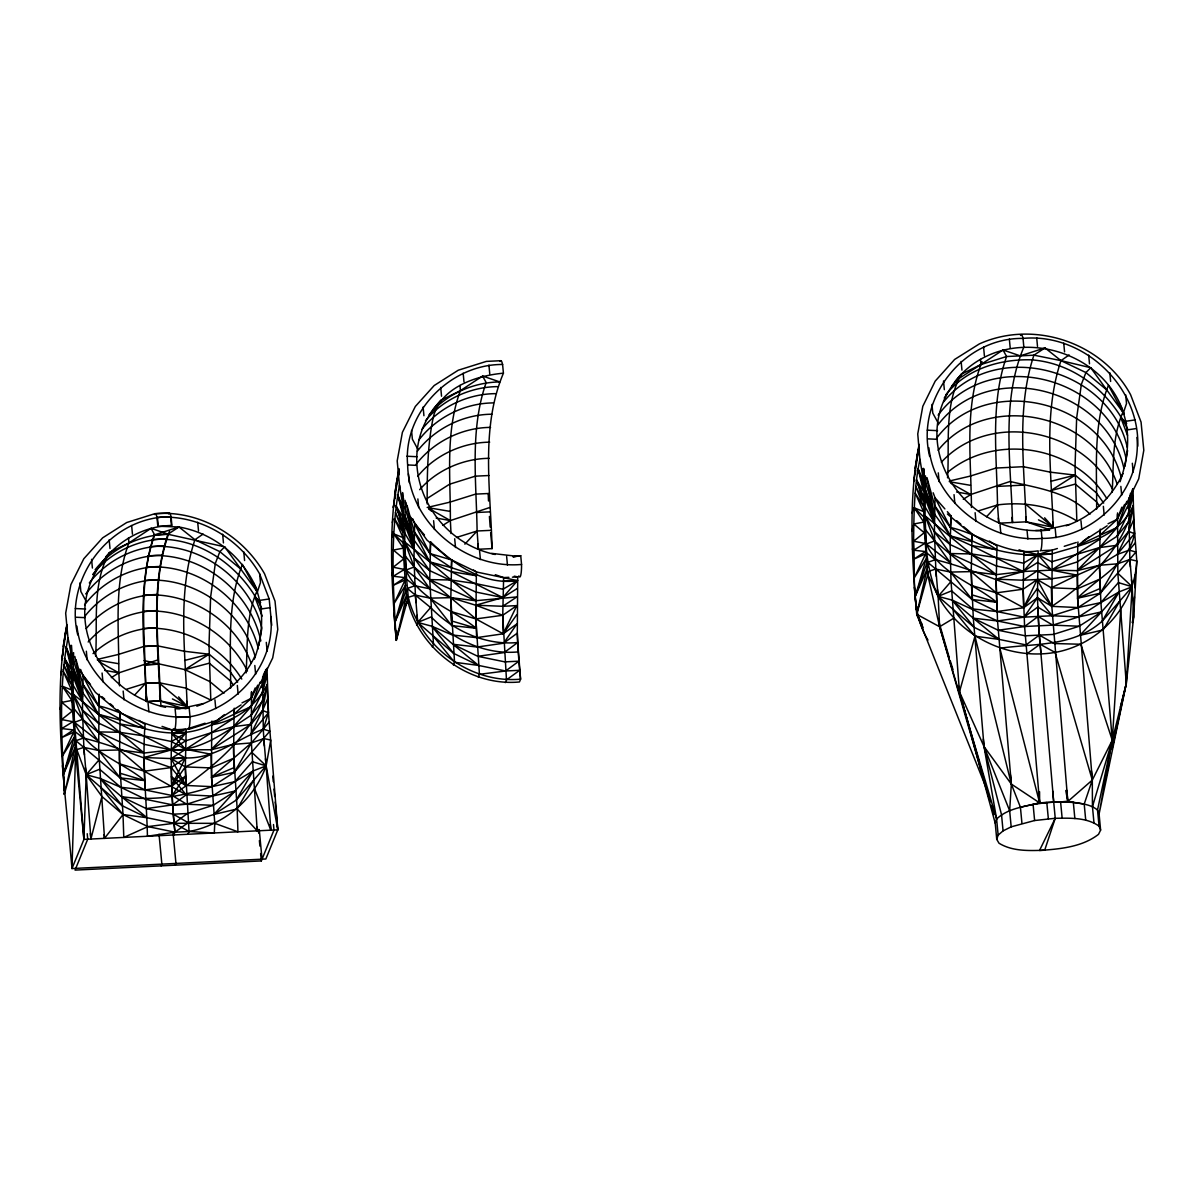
<?xml version="1.0" encoding="UTF-8"?>
<svg xmlns="http://www.w3.org/2000/svg" width="1204" height="1204" viewBox="0 0 1204 1204"><rect width="100%" height="100%" fill="white"/><g stroke="black" fill="none" stroke-linecap="round" stroke-linejoin="round"><path stroke-width="1.5" d="M267.002 668.265L268.447 712.768L277.808 829.827L265.843 858.994L71.969 868.551C65.257 787.822 51.892 705.213 66.837 624.545M514.258 576.159L517.72 576.912L517.299 633.138A104.402 15.185 87.2 0 0 520.579 679.207L519.436 681.976C462.095 687.333 405.372 638.015 405.191 579.922C403.084 552.907 402.271 525.757 403.596 498.682M986.437 788.53L916.726 614.296C911.91 557.873 908.162 500.277 919.119 444.336M145.97 696.454L146.467 701.631C144.615 646.533 136.488 588.124 154.217 534.967L178.975 526.991C213.951 533.086 243.72 557.602 257.189 590.336M148.589 701.465L160.553 700.909C158.973 644.892 149.808 585.024 169.508 531.325M246.128 672.916C247.663 645.765 245.706 616.749 256.873 591.375L253.367 582.977L257.445 591.224M427.149 503.904C427.179 474.767 427.315 445.269 433.41 416.644C440.905 387.282 476.468 375.573 503.422 373.195L502.595 364.481A17.398 2.513 87.3 0 0 500.127 361.516M477.913 544.088L478.409 549.25L492.075 548.603C490.765 490.675 480.2 428.082 503.422 373.195M947.563 477.837C949.7 443.599 943.785 405.071 961.454 374.128C1008.832 325.261 1098.996 346.677 1122.474 409.661M1112.18 492.105C1113.775 465.527 1111.894 437.112 1122.911 412.28L1119.404 403.882L1124.295 413.785M84.4 754.878A104.402 15.185 87.2 0 1 83.874 747.428L82.459 710.119L83.106 676.151L80.593 669.454M117.571 709.607L120.174 712.286L119.452 759.167L123.019 814.566L104.507 838.36L98.668 750.453L99.089 694.226L98.502 705.875C130.062 728.676 174.55 742.853 211.693 724.763C235.698 721.211 256.031 706.011 267.183 684.655A104.402 15.185 87.2 0 0 268.447 712.768L263.285 729.188L263.827 738.564A104.402 15.185 87.2 0 0 264.353 745.998M76.063 659.747L82.745 684.083L98.502 705.875C128.181 712.452 154.308 734.365 186.199 729.218L185.326 766.903L189.043 831.512L187.914 834.267M234.088 710.39L233.606 753.553L237.173 808.953L257.235 830.85L251.38 742.928L251.501 692.014M138.896 720.383L145.067 724.326C141.997 761.65 146.647 799.05 147.43 836.238L174.956 832.175L189.043 831.512L214.297 832.972L214.779 823.34L211.513 777.272L251.38 742.928L263.285 729.188L262.653 676.874M415.922 602.572A104.402 15.185 87.2 0 1 415.395 595.122L413.98 557.813L414.627 523.845L412.746 518.834M432.326 646.984L433.455 644.215L429.738 579.621L430.611 541.935C454.028 564.24 483.346 585.656 517.494 580.644L502.805 597.575L475.7 605.221L450.823 597.666L429.888 588.816L414.853 585.746L406.636 579.32L404.725 541.92L405.131 500.337M505.349 682.638L506.478 679.869L502.745 615.274L503.633 577.589L495.25 574.684M936.336 576.505A104.402 15.185 87.2 0 1 935.824 569.071L934.409 531.747L935.041 497.779L933.16 492.767M1052.657 791.028L1055.246 818.284L1044.681 850.235C1029.375 850.731 1012.489 851.544 998.989 843.206L996.746 839.354L995.226 823.25L959.468 691.864L951.025 581.487L950.122 544.569L951.025 515.869L947.337 511.685M995.226 823.25L996.611 819.036C1008.079 807.989 1024.905 806.725 1039.624 802.872L1024.589 626.516L1023.174 589.207L1024.047 551.522L1019.02 549.776M1100.606 830.083L1099.056 826.14C1086.55 817.215 1069.935 818.133 1055.246 818.284L1039.504 850.491C1059.716 849.016 1082.005 847.18 1098.53 834.327L1100.606 830.083L1099.086 813.979L1097.521 810.021C1089.199 803.173 1077.881 803.565 1067.813 801.488L1051.814 606.349L1052.236 550.123L1057.383 548.497M1133.039 489.185L1133.732 519.601L1136.787 560.974L1133.671 617.14L1126.282 683.616L1112.27 740.234L1099.086 813.979L1126.282 683.616L1117.839 573.239L1117.538 512.919M1130.39 566.918A104.402 15.185 87.2 0 1 1129.864 559.469L1128.645 499.449M990.17 801.834L939.617 626.742L927.562 574.022L923.769 522.084L924.085 469.048M73.594 652.643L73.023 685.016L74.452 722.34L83.919 839.384L71.969 868.551L75.626 752.38L71.834 700.457L71.548 645.449M269.094 722.054L263.285 729.188C237.263 738.895 214.854 759.077 185.281 757.918L171.284 749.942L172.097 729.895L175.694 728.826M407.102 505.71L414.266 531.777L430.024 553.569L451.696 559.98L450.823 597.666L454.54 662.275L453.411 665.029M925.47 475.851C925.665 516.14 921.135 558.776 938.127 596.356C960.867 637.157 1009.012 660.379 1055.08 652.417C1099.056 644.591 1134.71 605.913 1136.787 560.974L1129.864 559.469L1117.417 563.833L1099.478 565.263L1077.053 570.651L1051.423 570.124L1023.234 571.524L996.099 574.654L971.237 571.599L950.603 572.081L935.824 569.071L927.817 562.373L935.282 559.679C965.232 566.949 993.782 579.545 1023.174 589.207L1037.231 579.545L1051.318 578.823L1077.083 575.151L1099.478 565.263L1117.131 554.502L1129.322 550.093L1135.131 542.974M963.682 526.69L972.125 533.914L971.237 571.599L973.314 618.209L984.029 746.57L996.611 819.036L998.146 835.14L996.746 839.354M1100.125 531.295L1099.478 565.263L1100.892 602.572L1112.27 740.234L1097.521 810.021L1099.056 826.14M399.036 468.567C387.688 525.079 391.435 583.323 396.297 640.362L408.276 597.319L406.636 579.32M72.947 663.374L67.996 637.699C58.364 688.703 61.524 741.167 64.775 792.653L64.053 794.414L64.504 786.528M404.258 520.64L397.636 494.663L403.22 507.727L399.517 485.408C389.885 536.412 393.046 588.861 396.297 640.362L406.621 595.137L394.987 622.107L395.664 618.42M925.485 536.081L924.221 532.725L913.776 523.996L923.769 522.084L914.303 507.862L923.483 511.549L915.221 493.083L923.423 506.387L915.838 486.491L923.363 501.225L916.47 479.914L923.408 491.232L918.05 468.597L923.634 481.66L919.946 459.341C914.137 486.19 913.911 513.852 913.61 541.213C915.702 574.474 909.848 610.277 927.968 640.092M275.189 802.06L277.808 829.827L83.919 839.384L86.191 774.714L83.874 747.428L75.882 740.746L83.332 738.052C113.281 745.306 141.846 757.918 171.224 767.58L185.777 785.444L211.934 786.663L234.855 781.667L253.006 770.996L266.144 765.849L270.75 740.054L263.827 738.564L251.38 742.928L233.441 744.358L211.016 749.746L171.284 749.881L144.149 753.027L119.301 749.972L98.668 750.453L83.874 747.428L76.755 749.625L64.775 792.653L75.099 747.428L63.466 774.398L74.121 737.345L62.488 755.916L73.67 732.228L61.901 737.525L73.489 729.94L61.78 728.555L72.902 721.723L61.675 719.571L72.285 711.097L61.825 702.368L71.834 700.457L73.083 703.798M1134.424 596.883L1132.528 622.649M1134.77 587.672L1135.237 574.79M263.285 729.188L269.877 731.174L234.313 772.291L211.513 777.272L211.693 724.763L233.907 714.348L251.215 698.35L251.561 691.698M478.304 677.069L479.433 674.315L475.881 618.916L476.348 575.738L451.289 567.671L430.024 553.569L430.611 541.935M1093.969 822.753L1092.449 806.65L1092.299 780.072L1077.55 598.177C1097.22 577.8 1128.961 564.029 1134.484 533.673A104.402 15.185 87.2 0 1 1133.22 505.575C1118.396 538.489 1082.938 544.374 1051.995 553.84C1016.552 557.919 978.882 549.476 950.438 527.518L951.025 515.869M1129.322 550.093L1135.914 552.094L1100.351 593.196L1077.55 598.177L1077.73 545.683L1099.944 535.253L1117.252 519.27L1117.508 514.274M117.36 709.878L120.174 712.286L119.753 719.962L98.276 714.228L73.188 694.226A104.402 15.185 87.2 0 0 74.452 722.34C87.094 751.898 121.348 761.349 144.646 780.553L120.174 777.904L83.874 747.428M234.238 708.208L233.907 714.348L250.989 706.703L262.472 683.556L264.459 672.509M1100.275 529.113L1099.944 535.253L1117.026 527.608L1128.509 504.461L1130.496 493.414M998.146 835.14L1003.067 830.88L1011.179 826.847L1009.659 810.744L1011.33 784.075L997.544 620.963L996.129 583.654L997.017 545.954L989.312 541.032M76.755 749.625L86.191 774.714L100.278 778.521L121.363 796.566C151.689 801.352 183.113 796.491 211.934 786.663L211.046 754.246L185.386 749.219L171.871 733.657L172.112 729.94L162.058 726.403M211.934 721.045L211.693 724.763L224.426 714.589M1077.971 541.951L1077.73 545.683L1089.048 536.623M1092.449 806.65L1112.27 740.234L1120.698 609.901M165.55 707.35C123.184 698.004 87.501 661.944 84.882 617.652C82.007 569.311 123.907 526.133 171.901 525.486L171.073 516.787A17.398 2.513 87.3 0 0 168.605 513.822M495.28 554.487C426.035 540.31 389.374 453.878 441.025 400.195L460.395 390.653L482.608 376.039L499.841 381.939C473.292 382.225 446.232 394.235 429.136 414.703M1049.075 530.031C964.765 539.798 899.433 440.83 961.454 374.128L980.824 364.586L1003.022 349.973L1020.255 355.872L1033.92 355.165L1060.98 360.628L1090.749 367.732L1122.911 412.28L1108.432 385.31C1092.916 424.29 1096.919 467.904 1096.648 509.081M398.69 475.219L399.186 470.267M918.938 450.808L919.269 447.497M263.601 674.421L262.472 683.556L263.751 674.571M258.86 645.479L261.885 628.142C249.77 579.079 200.255 542.206 149.687 546.676M1124.897 466.399L1127.606 450.597M393.949 613.318L395.89 636.043L396.658 630.745M916.816 606.44L916.304 609.976L914.363 587.251M266.234 670.041L262.427 687.905L264.895 671.952M1132.648 489.17L1128.464 508.825L1130.661 494.633M76.906 626.125C82.82 679.658 136.865 721.497 190.021 716.756C236.526 708.659 275.43 664.608 270.9 616.553M262.427 687.905L265.723 669.484M171.284 749.942C201.896 751.13 226.548 731.099 250.899 715.402L262.382 692.255L266.325 670.161M260.094 682.201L250.989 706.703L233.501 726.659L211.016 749.746L250.929 724.402L262.577 710.45L268.447 712.768L251.094 733.597L262.577 710.45L267.183 684.655C255.73 734.651 212.416 768.152 172.097 795.513L145.067 789.944L120.716 787.281L100.278 778.521L122.146 805.687L147.038 817.742L174.068 823.295L214.779 823.34L237.94 831.798L237.173 808.953L253.773 780.117L266.144 765.849L263.827 738.564M928.856 447.753C934.771 501.3 988.815 543.139 1041.972 538.384C1094.195 538.82 1142.009 490.148 1136.937 437.473M1128.464 508.825L1131.429 492.24M1129.864 559.469L1132.181 586.754L1119.043 591.901L1101.555 611.873L1078.513 616.96L1052.236 615.741L1024.047 617.14L997.002 611.572L996.114 579.154L1023.234 571.524L1037.547 562.494L1051.423 570.124L1077.159 561.952L1116.936 536.322L1128.419 513.175L1132.693 489.215M1126.793 501.361L1117.026 527.608L1099.538 547.579L1077.053 570.651L1116.966 545.307L1128.615 531.355L1134.484 533.673L1117.131 554.502L1128.615 531.355L1133.22 505.575C1123.136 549.235 1087.814 582.39 1051.814 606.349L1037.427 597.741L1038.149 550.845C1006.258 555.992 980.131 534.079 950.438 527.518L934.695 505.71L927.05 477.898M63.12 646.683L66.822 626.426M63.12 652.538L61.78 659.897L66.867 626.095M60.832 674.977L61.84 669.454M77.733 634.869C63.586 577.288 111.445 515.839 171.073 516.787M60.2 709.322L60.877 705.634M394.641 494.377L399.021 470.448M394.31 502.083L393.302 507.591L399.036 470.343M394.987 498.396L395.664 494.709M392.353 522.671L393.031 518.984M513.054 556.805L520.73 555.706L521.558 564.45C465.271 569.612 408.623 522.25 407.644 464.94C402.768 412.43 450.582 364.044 502.595 364.481M392.158 537.42L393.181 531.897M392.052 575.542L393.061 570.019M915.055 468.311L919.104 446.217M914.393 477.853L913.716 481.54L919.134 446.007M915.07 474.165L915.747 470.493M929.684 456.497C915.537 398.93 963.381 337.466 1023.024 338.414C1082.998 332.695 1139.797 385.942 1137.765 446.217M912.241 513.19L913.264 507.682M912.15 530.949L913.159 525.426M912.466 549.476L913.144 545.803M254.345 659.16C262.999 635.396 264.82 609.359 254.902 585.596M1120.036 481.75C1128.419 457.369 1131.414 430.881 1120.939 406.5M1104.519 783.654L1108.884 763.652M1112.044 749.099L1126.282 683.616L1132.181 586.754A104.402 15.185 87.2 0 1 1131.474 579.681M64.82 635.592L66.852 626.878M396.342 483.286L398.373 474.572M916.756 457.219L918.787 448.505M395.89 636.043L396.748 632.476M1132.332 622.603L1133.671 617.14L1132.181 586.754L1117.839 573.239M1120.397 707.064L1126.282 683.616L1125.755 678.108M90.36 833.439L90.887 839.037L101.934 796.521L86.191 774.714A104.402 15.185 87.2 0 1 85.469 767.64M1085.722 820.165L1084.202 804.046L1067.813 801.488L1039.624 802.872L999.862 648.249C1035.365 643.222 1073.607 647.03 1102.337 620.993L1119.043 591.901L1100.892 602.572L1077.971 607.568L1052.236 615.741L1037.427 597.741L1023.626 607.749L997.002 611.572L972.11 599.532L935.824 569.071L928.705 571.253L916.726 614.296L923.272 627.826M262.382 692.255L267.017 675.459M1128.419 513.175L1133.054 496.364M230.611 688.176C230.882 646.999 226.879 603.385 242.395 564.405L256.873 591.375L224.712 546.827L167.883 534.26L154.217 534.967M922.068 624.154L916.726 614.296L927.05 569.071L915.401 596.04L926.057 558.987L914.438 577.544L925.605 553.855L913.836 559.168L925.44 551.567L913.731 550.183L924.838 543.35L913.61 541.213L924.221 532.725M256.979 593.03L260.47 582.631L259.643 573.917C239.31 538.188 198.449 513.837 156.987 517.509A17.398 2.543 87.1 0 0 154.473 514.544M1123.016 413.95L1126.508 403.536L1125.68 394.822M1084.202 804.046L1092.299 780.072L1112.27 740.234L1111.563 732.769M63.466 774.398L74.573 742.477M406.094 590.171L394.987 622.107L405.643 585.054L394.024 603.61L405.191 579.922L393.422 585.234L405.026 577.634L393.302 576.249L404.424 569.417L393.196 567.265L403.807 558.791L393.347 550.062L403.355 548.151L393.889 533.929L403.069 537.616L394.792 519.135L403.009 532.454L395.424 512.558L404.198 530.633M915.401 596.04L926.523 564.119L927.772 567.46M242.004 702.895L251.215 698.35L255.158 687.996M1108.041 523.8L1117.252 519.27L1121.857 507.185M63.646 790.095L64.369 788.349L62.427 765.624M161.14 865.872L161.863 864.126L159.033 834.237M173.827 834.989L174.956 832.175A104.402 15.185 87.2 0 1 171.69 786.167L171.194 758.58L233.726 718.321M175.242 865.149L175.95 863.403L173.12 833.514M87.215 833.71L87.726 839.188L75.054 870.101L261.328 860.92L274 830.007L273.489 824.529M416.584 625.177L417.713 622.423L430.611 607.553C453.02 630.595 485.197 645.66 517.72 642.515L520.564 679.176C469.831 683.782 420.392 646.397 408.276 597.319L415.395 595.122L430.189 598.147L450.823 597.666L475.67 600.721L516.907 596.913L502.715 606.289L475.7 605.221L476.588 637.638L503.197 633.816L517.013 623.807L503.618 643.207L477.13 647.03L452.9 644.275L431.8 626.215L417.713 622.423A104.402 15.185 87.2 0 1 417.005 615.334M971.447 507.456C971.207 459.206 964.043 407.569 982.012 361.667M262.577 710.45L267.694 698.696M1128.615 531.355L1133.732 519.601M502.715 606.289L516.817 605.612L503.197 633.816L475.881 618.916L414.146 567.024L405.221 555.947M260.41 683.165L272.691 657.941L277.763 629.376L275.024 601.187L264.549 573.781C242.907 535.75 199.412 509.819 155.256 513.732M1126.447 504.07L1138.728 478.846L1143.8 450.281L1141.061 422.092L1130.586 394.701C1102.307 342.282 1033.348 319.481 979.334 343.923L954.621 359.454L935.207 381.111L922.806 406.29L917.749 433.937L920.232 463.013M405.146 606.214L408.442 599.517M251.215 698.35L257.776 685.136M99.074 759.844L86.191 774.714L101.061 787.642L123.019 814.566L123.786 837.412L147.911 826.606L174.068 823.295L189.043 831.512C224.215 824.815 254.074 799.606 266.144 765.849A104.402 15.185 87.2 0 1 265.437 758.761M1117.252 519.27L1124.641 504.386M237.173 808.953L213.906 814.461L236.3 800.073L253.006 770.996L213.906 814.461L188.17 822.633L174.956 832.175L147.911 826.606L123.019 814.566L101.934 796.521M998.206 630.249L1024.589 626.516L1052.778 625.132L1078.513 616.96L1100.892 602.572L1118.381 582.616L1132.181 586.754L1119.81 601.022L1103.21 629.873L1079.943 635.366L1101.555 611.873L1079.175 626.246L1053.44 634.418L1025.236 635.802L998.206 630.249L973.314 618.209L952.229 600.149L938.127 596.356L927.562 574.022M211.934 786.663L234.313 772.291L251.38 742.928M925.635 529.895L934.575 540.957L996.295 592.85L1023.626 607.749L1037.261 588.545L1051.814 606.349L1077.971 607.568L1100.351 593.196L1117.417 563.833M1122.956 473.608C1111.548 497.779 1091.531 516.892 1066.157 525.787M255.037 655.804C243.825 680.275 221.882 697.447 196.824 706.191M86.041 594.204L87.952 591.134M93.31 574.82L95.312 571.644M944.252 398.042L947.262 393.272M95.101 569.793C112.423 547.835 140.416 534.471 168.319 534.245L151.072 528.345L128.873 542.959L109.504 552.486C91.835 583.428 97.75 621.956 95.613 656.21M1112.27 740.234L1080.816 644.245L1054.207 643.538L1039.338 635.11L1026.019 644.923L998.974 639.369L973.314 618.209L997.544 620.963L1024.047 617.14L1037.427 597.741L1039.338 635.11L1053.726 802.18M211.046 754.246L185.326 766.903L171.675 786.107L172.639 804.919L186.74 804.212L213.138 805.341L235.517 790.953L212.476 796.055L186.74 804.212L172.639 804.889L146.256 808.606L121.363 796.566L147.038 817.742L123.019 814.566M516.847 614.612L503.197 633.816L502.745 615.274L516.817 605.612M250.899 715.402L262.412 701.255M1116.936 536.322L1128.449 522.16M105.847 556.775L109.504 552.486M432.507 410.188L441.025 400.195M955.359 381.262L961.454 374.128M951.025 581.487L938.127 596.356L939.617 626.742L996.611 819.036M950.603 572.081L972.11 599.532L996.581 602.181C973.299 582.977 939.03 573.525 926.388 543.967A104.402 15.185 87.2 0 1 925.139 515.854L934.409 531.747L950.122 544.569L996.19 565.955L1023.234 571.524L1037.908 554.577L1052.236 550.123L1041.671 550.664M236.3 800.073L253.773 780.117M1102.337 620.993L1119.81 601.022M92.723 574.474C110.046 552.516 138.024 539.151 165.926 538.925M89.307 582.902C106.795 560.266 135.179 546.134 163.774 545.954M86.161 593.557C103.845 570.275 132.575 555.345 161.893 555.21M84.581 604.875C102.25 581.592 130.995 566.648 160.298 566.527M84.581 616.644C102.069 594.008 130.453 579.876 159.048 579.696M86.191 628.638C103.378 607.403 130.92 594.746 158.145 594.475M88.163 641.988C105.2 622.348 131.703 610.895 157.604 610.624M93.039 653.606C110.482 638.045 133.779 627.705 157.453 627.826M425.494 420.783C442.681 399.547 470.237 386.89 497.448 386.619M422.092 429.211C439.415 407.253 467.408 393.889 495.296 393.648M418.947 439.866C436.435 417.216 464.819 403.099 493.414 402.904M417.352 451.169C434.84 428.534 463.224 414.402 491.834 414.221M416.102 464.338C433.591 441.702 461.975 427.57 490.57 427.39M417.713 476.332C434.9 455.097 462.456 442.44 489.667 442.169M419.684 489.682C436.721 470.042 463.224 458.589 489.125 458.318M952.078 385.852L958.369 378.869L980.824 364.586L1006.589 356.519L1020.255 355.872L1045.012 347.896L1060.98 360.628L1085.918 372.563L1107.048 390.186M945.923 394.716C966.105 369.011 999.817 358.897 1031.542 359.845C1073.983 363.081 1109.757 391.887 1127.862 429.512M943.77 401.745C995.211 337.827 1109.817 368.469 1127.275 447.391M938.112 415.184C989.146 345.714 1108.041 375.829 1126.026 458.318M937.781 425.102C988.725 357.844 1105.272 387.297 1123.814 467.95M936.516 438.271C985.685 372.442 1101.811 399.246 1121.285 477.777M938.127 450.281C986.061 390.547 1093.292 412.641 1117.192 484.219M941.362 462.231C988.514 410.865 1080.831 428.067 1112.21 488.658M134.562 695.144L145.564 683.3L159.244 682.653M464.864 544.163L477.1 530.994L490.765 530.347M986.512 516.772L997.514 504.927C1025.01 501.346 1053.049 506.312 1076.843 520.986L1075.052 466.144L1076.647 418.014L1081.373 384.287L1085.918 372.563L1090.749 367.732M224.712 546.827L219.88 551.658L215.335 563.367L210.61 597.109L209.014 645.239L210.805 700.066L185.867 688.131L158.808 682.668L145.142 683.375M1091.411 770.786L1092.299 780.072L1067.813 801.488L1039.624 802.872L1020.42 807.207L1011.33 784.075L974.969 636.209L952.996 609.269L938.127 596.356A104.402 15.185 87.2 0 1 937.419 589.268M90.887 839.037L86.191 774.714L99.616 769.236L120.716 787.281L145.609 799.321L172.639 804.889L186.199 794.806L212.476 796.055L234.855 781.667L252.343 761.711L266.144 765.849L277.808 829.827M174.956 832.205L174.068 823.295L187.388 813.483L213.138 805.341M503.618 643.207L517.299 633.138L517.72 642.515L504.16 652.583L477.792 656.315L452.9 644.275L478.56 665.436L505.59 670.989L519.692 670.297L506.478 679.869M1024.047 617.14L1037.728 607.072L1052.236 615.741M1026.892 653.802L1040.105 644.23L1055.08 652.417L1092.299 780.072M203.085 534.064L194.943 539.723C177.199 592.865 185.326 651.289 187.177 706.387L160.117 700.924L148.167 701.541M1069.122 354.969L1060.98 360.628C1043.236 413.785 1051.363 472.194 1053.214 527.292L1026.154 521.829L1000.539 523.108M73.7 708.253L82.624 719.315L119.301 749.972L119.602 763.833L144.345 771.207L171.224 767.58L185.281 757.918L171.194 758.58L144.164 757.527L144.345 771.207L145.067 789.944L171.675 786.107L185.491 776.113L172.097 795.513L186.74 804.212M996.114 579.154L1023.129 580.223L1037.321 570.846L1051.318 578.823M241.011 569.281L219.88 551.658L194.943 539.723L178.975 526.991L167.883 534.26C150.154 587.417 158.266 645.826 160.117 700.924L182.647 708.464M1045.012 347.896L1033.92 355.165C1016.191 408.322 1024.318 466.731 1026.154 521.829L1048.699 529.369M217.111 720.293L241.086 704.897M1083.149 541.198L1107.123 525.802M1099.764 539.226L1051.423 570.124L1037.908 554.577L1024.047 551.522M111.34 677.641L118.835 672.87L158.13 659.837M427.074 498.516L449.528 484.234L475.309 476.167L488.974 475.52M442.876 525.335L450.356 520.579L489.652 507.546M947.503 472.45C994.955 432.507 1074.63 445.48 1106.762 498.501M963.29 499.269L970.77 494.513L1010.081 481.48C1038.194 488.207 1069.017 492.015 1089.966 514.243M250.929 724.402L233.501 726.659L211.347 732.694L185.612 740.866L171.284 749.881L144.164 757.527M430.189 598.147L451.696 625.598L476.167 628.247C452.87 609.043 418.616 599.592 405.974 570.034A104.402 15.185 87.2 0 1 404.725 541.92L413.98 557.813L429.693 570.636L475.776 592.022L502.805 597.575L517.133 588.56M953.884 618.149L939.617 626.742L916.726 614.296L920.458 620.797M82.624 719.315L74.452 722.34L98.367 741.122L82.624 719.315L73.188 694.226L82.459 710.119L98.201 731.912L119.362 732.273L144.48 735.975L171.51 741.529L185.958 732.935L172.097 729.895L186.199 729.218L171.871 733.627L185.612 740.866M414.146 567.024L405.974 570.034L429.888 588.816L414.146 567.024L404.725 541.92L429.798 561.922L451.289 567.671L451.696 559.98L476.588 572.02L517.494 580.599L503.031 589.238L476.001 583.669L450.883 579.982L429.738 579.621L413.98 557.813M1077.971 607.568L1077.083 575.151L1051.363 587.808L1037.231 579.545L1023.129 580.223M211.513 777.272L234.103 767.595L233.441 744.358M1077.55 598.177L1100.155 588.5L1099.478 565.263M414.853 585.746L407.403 588.44L415.395 595.122L417.713 622.423L431.152 616.93C453.562 639.971 485.739 655.051 518.262 651.891M934.575 540.957L926.388 543.967L950.317 562.75L934.575 540.957L925.139 515.854L996.099 574.654L950.152 553.554L934.409 531.747M1011.179 826.847L1034.612 820.526L1055.246 818.284M187.914 728.676L205.071 723.228M189.043 729.233L216.449 720.534M1064.246 546.315L1076.256 542.507M456.482 537.451L477.1 530.994C476.438 481.871 469.605 429.723 486.175 382.586L482.608 376.039M126.676 689.215L145.564 683.3C144.901 634.177 138.069 582.029 154.639 534.892L151.072 528.345M978.611 510.842L997.514 504.927C996.852 455.804 990.019 403.656 1006.589 356.519L1003.022 349.973M184.603 660.439L209.12 654.223L230.25 671.832L237.655 682.141M1050.64 481.359L1075.157 475.128L1096.287 492.752L1103.692 503.061M427.194 507.501L449.754 502.188L475.535 494.122L489.2 493.474M97.404 659.386L118.233 654.494L143.998 646.428L157.679 645.78M949.339 481.028L970.168 476.122L995.949 468.055L1023.28 466.7L1050.339 472.164L1075.157 475.128L1050.941 490.555L1075.277 484.098L1096.408 501.722L1099.583 506.147M203.416 703.557L179.321 708.885L175.107 708.735L175.934 717.479A17.398 2.543 87.1 0 1 173.21 728.977M1045.358 529.79L1069.453 524.477M1125.078 421.385L1135.221 419.895M1127.441 429.873L1136.034 428.594M259.041 600.48L269.184 598.975L271.728 625.297M261.403 608.953L269.997 607.689M513.371 556.775L520.73 555.706M1035.636 530.452L1049.572 530.121M185.521 708.539L189.194 708.012L190.021 716.756A17.398 2.513 87.3 0 1 187.719 728.992M189.194 708.012L185.055 708.569L160.192 705.679M1116.966 545.307L1099.538 547.579L1051.649 561.771L1037.908 554.577L1023.806 555.24M479.433 674.315L505.59 670.989L518.924 661.177L504.822 661.869L477.792 656.315M1023.882 485.092L996.551 486.446M151.839 539.648C198.991 535.163 242.2 567.174 261.825 608.592M147.791 555.932C199.638 551.312 250.116 590.186 260.832 640.889M146.211 567.25C196.794 562.78 246.293 599.652 258.408 648.715M144.947 580.418C193.347 576.249 242.215 609.961 255.248 656.872M144.044 595.197C189.133 591.435 235.909 620.481 251.154 663.314M143.517 611.346C185.913 607.689 228.76 633.169 247.437 671.095M143.351 628.548C182 625.312 221.611 646.036 241.778 679.056M143.577 646.503L157.242 645.795L184.302 651.259L209.12 654.223L184.889 669.635L144.044 660.575M144.179 664.894L157.844 664.187M503.392 581.306L517.494 580.599M171.871 733.612L185.958 732.905L171.284 749.881L171.194 758.64L185.777 785.444L171.389 776.836L186.199 794.836L144.345 771.207L119.301 749.972M146.256 808.606L173.301 814.175L187.403 813.513M1051.995 553.84L1037.908 554.532L1023.46 563.171L996.415 557.602L971.297 553.915L950.152 553.554M500.909 360.703L486.356 361.396L458.257 370.215L434.192 385.521L415.335 406.455L402.392 432.341L397.2 460.876L399.818 489.08M169.373 513.009L154.819 513.702L126.721 522.521L102.671 537.827L83.813 558.746L70.87 584.647L65.678 613.182L68.297 641.386M476.122 512.513L489.802 511.866M503.633 577.589L508.916 577.333M512.437 577.167L517.72 576.912M144.6 664.804L158.266 664.156M175.934 717.418L190.021 716.756M178.975 526.991L157.814 526.223L156.987 517.509M171.224 767.58L171.675 786.107L185.281 757.918L171.194 758.64L185.326 766.903L211.227 767.941L233.757 758.219L234.313 772.291M1079.175 626.246L1052.778 625.132L1038.134 616.448L1024.589 626.516L997.544 620.963L952.229 600.149L974.081 627.329L998.974 639.369L974.969 636.209L959.468 691.864L979.228 762.192M927.246 430.174L937.555 430.656M928.073 438.873L936.817 439.294M406.817 456.241L417.141 456.722M407.644 464.94L416.403 465.361M75.295 608.532L85.619 609.028M76.123 617.246L84.882 617.652M997.002 611.572L972.651 608.923L951.566 590.863L938.127 596.356L935.824 569.071M476.588 637.638L452.237 634.99L431.8 626.215L453.667 653.396L478.56 665.436L454.54 662.275L432.582 635.336L417.713 622.423M491.714 553.373L516.576 556.278M934.695 505.71L950.212 535.855L971.523 545.562L996.777 549.671L972.125 533.914L971.703 541.604L950.212 535.855L934.47 514.063L925.033 488.959L934.424 518.412L924.943 497.673L934.364 522.762L950.122 544.569M429.693 570.636L413.95 548.828L404.514 523.74L413.995 544.479L404.619 515.026L414.041 540.129L429.798 561.922L451.109 571.629L476.348 575.738L476.588 572.02L473.503 570.049M119.587 723.935L171.284 749.881L144.254 744.328L98.171 722.927L82.429 701.134L72.992 676.031L82.474 696.785L73.098 667.332L82.519 692.42L98.276 714.228L119.587 723.935L144.826 728.044L120.174 712.286M949.369 481.735L970.469 485.317M428.94 507.802L450.055 511.384M97.419 660.093L118.534 663.69M956.593 491.984L970.77 494.513L950.693 483.18M436.164 518.051L450.356 520.579L451.033 533.522M104.643 670.357L118.835 672.87L119.512 685.813M1051.423 570.124L1077.083 575.151M996.581 602.181L971.899 594.836L971.237 571.599M476.167 628.247L451.485 620.903L450.823 597.666M144.646 780.553L119.964 773.209L119.602 763.833L120.174 777.904L145.067 789.944M475.7 605.221L502.745 615.274L475.881 618.916L451.124 611.542L451.696 625.598M71.834 700.457L62.367 686.235L71.548 689.922L63.27 671.441L71.487 684.76L63.902 664.864L71.427 679.598L64.519 658.272L71.472 669.59L66.115 646.954L71.683 660.018L70.916 645.344M429.738 579.621L475.67 600.721L429.798 561.922L414.266 531.777M98.201 731.912L144.149 753.027L98.276 714.228L82.745 684.083M971.523 545.562L1023.234 571.524M451.109 571.629L502.805 597.575M1038.465 519.842L1053.214 527.292L1052.732 522.115M172.428 698.937L187.177 706.387L186.68 701.21M171.51 741.589L185.386 749.219M428.729 508.374L450.356 520.579C450.627 477.521 445.119 431.724 460.395 390.653L460.048 385.415M98.758 661.538L118.835 672.87C119.091 629.827 113.597 584.03 128.873 542.959L128.527 537.721M172.639 804.889L173.301 814.205L188.17 822.633M958.941 686.355L959.468 691.864L984.029 746.57L1011.33 784.075L1039.624 802.872L1039.564 791.675M428.669 508.931L431.544 511.143M927.05 553.253L935.282 559.679M75.099 731.626L83.332 738.052M415.395 595.122L430.611 607.553M82.459 710.119L98.171 722.927M223.929 693.323L209.842 681.584L184.889 669.635L209.24 663.193L230.37 680.817L233.546 685.242M1024.845 503.573L1053.214 527.292L1044.636 517.81M158.808 682.668L187.177 706.387L178.598 696.905M947.413 514.033L969.822 532.875M449.393 558.942L426.984 540.099L410.188 516.516M117.872 711.248L95.462 692.405L78.666 668.822M956.653 520.685L960.867 524.282M952.996 609.269L974.081 627.329M432.582 635.336L453.667 653.396M101.904 696.634L104.703 699.042M110.332 703.858L113.146 706.266M101.061 787.642L122.146 805.687M251.802 752.334L266.144 765.849L270.84 830.173L254.661 788.996M914.303 507.862L923.634 516.817M393.889 533.929L403.205 542.884M62.367 686.235L71.683 695.19M1126.703 423.447L1120.533 416.96L1127.531 435.336M260.666 602.542L254.495 596.055L262.126 616.102M944.884 508.916L935.041 497.779L950.438 527.518M424.47 534.982L414.627 523.845L430.024 553.569M90.481 684.489L83.106 676.151L98.502 705.875M98.668 750.453L120.174 777.904M402.994 517.284L396.056 505.966L402.949 527.292M924.973 506.658L934.364 522.762M404.559 532.725L413.95 548.828M73.023 685.016L82.429 701.134M938.202 423.086L932.784 413.107L931.956 404.409M417.788 449.152L412.37 439.174L411.542 430.475M86.267 601.443L80.849 591.48L80.021 582.766M923.393 496.229L916.47 479.914L923.378 498.757M402.964 522.295L396.056 505.966L402.964 524.824M71.442 674.586L64.519 658.272L71.427 677.115M983.322 739.106L984.029 746.57L1009.659 810.744M259.643 573.917L269.184 598.975M924.988 493.309L934.424 518.412M404.574 519.375L413.995 544.479M73.038 671.681L82.474 696.785M949.098 657.098L939.27 623.16M950.212 660.68L952.996 669.605M918.05 468.597L923.528 486.446M397.636 494.663L403.099 512.513M66.115 646.954L71.578 664.804M991.208 805.446L993.812 814.476L992.397 809.073M980.237 765.804L985.308 783.834M986.317 787.431L988.845 796.446M925.259 480.607L934.47 514.063L926.764 478.078M404.845 506.673L414.041 540.129L405.959 502.354M73.324 658.979L82.519 692.42L74.829 656.451M984.029 746.57L1001.532 814.777L1003.067 830.88M1065.766 790.516L1067.813 801.488L1066.759 790.321M1010.457 774.789L1011.33 784.075M1132.332 463.254L1133.16 471.998M1120.849 486.401L1121.676 495.145M1109.802 372.728L1110.63 381.442M1103.361 506.357L1104.188 515.116M1088.687 355.12L1089.5 363.819M1080.966 520.745L1081.794 529.489M1063.734 343.17L1064.562 351.884M1055.231 528.917L1056.059 537.661M1036.689 337.707L1037.502 346.421M1074.856 818.539L1073.336 802.436L1060.589 801.894L1062.124 817.998M1041.144 529.64L1041.972 538.384A17.398 2.543 87.1 0 1 1040.105 550.905M1009.358 339.061L1010.171 347.775M1027.042 530.302L1027.87 539.046M1025.673 516.666L1026.154 521.829M1048.338 818.675L1046.803 802.571L1033.092 804.422L1034.612 820.526M1038.555 791.72L1039.624 802.872M1012.007 517.374L1012.504 522.536C1011.179 464.609 1000.614 402.016 1023.851 347.128L1023.024 338.414A17.398 2.543 87.1 0 0 1020.51 335.464M983.578 347.128L984.405 355.842M1000.012 524.748L1000.84 533.492M998.342 518.021L998.823 523.183L997.514 504.927M1020.42 807.207L1021.94 823.31M961.123 361.426L961.951 370.125M975.12 512.708L975.947 521.452M943.515 380.961L944.342 389.66M954.035 494.648L954.862 503.392M938.277 472.856L939.105 481.6M923.664 468.928L924.01 472.63M488.929 365.128L489.757 373.842M506.628 556.368L507.456 565.112M492.075 548.603L490.645 532.619M463.164 373.195L463.991 381.909M479.583 550.815L480.411 559.559M440.709 387.477L441.537 396.191M454.691 538.775L455.518 547.519M423.101 407.012L423.928 415.726M433.606 520.715L434.433 529.459M417.863 498.923L418.691 507.667M408.427 473.819L409.255 482.563M266.295 642.349L267.122 651.093M272.751 776.144L273.278 781.697M273.97 789.102L274.678 796.506M270.313 824.574L270.84 830.173M254.812 665.496L255.639 674.24M243.765 551.823L244.593 560.537M259.236 829.556L262.036 859.174M258.333 829.466L258.694 833.168M259.387 840.573L259.913 846.111M260.621 853.516L261.328 860.92M256.873 827.118L257.235 830.85M237.323 685.452L238.151 694.196M222.635 534.2L223.462 542.914M214.929 699.84L215.757 708.584M197.697 522.265L198.525 530.964M170.652 516.802L171.465 525.516M157.408 517.434L158.236 526.133M160.057 695.731L161.08 706.507M159.635 695.761L160.117 700.924M131.627 525.501L132.455 534.2M148.062 703.106L148.89 711.865M146.391 696.379L146.888 701.556L145.564 683.3M109.173 539.783L110 548.497M123.169 691.066L123.997 699.81M91.579 559.318L92.407 568.032M102.084 673.021L102.912 681.765M104.146 834.643L104.507 838.36M86.342 651.213L87.17 659.958M75.626 752.38L83.919 839.384M173.301 814.175L174.068 823.325M490.194 527.096L489.411 516.426M477.1 530.994L478.409 549.25M923.212 468.266L923.829 477.145M402.663 492.556L403.4 503.212M71.262 646.638L71.879 655.503M980.477 359.349L980.824 364.586M922.956 468.823L923.634 481.66M402.452 493.053L403.22 507.727M1100.351 593.196L1099.794 579.139L1077.264 588.846L1051.363 587.808L1051.814 606.349L1037.231 579.545L1023.626 607.749L1023.174 589.207L996.295 592.85L971.553 585.475L972.11 599.532M488.237 494.107L488.508 500.984M185.326 766.903L185.777 785.444M1040.993 653.14A104.402 15.185 87.2 0 1 1037.728 607.072M521.558 564.45A17.398 2.513 87.3 0 1 518.804 575.948M1129.412 497.147L1128.509 504.461L1129.533 497.282"/></g></svg>
